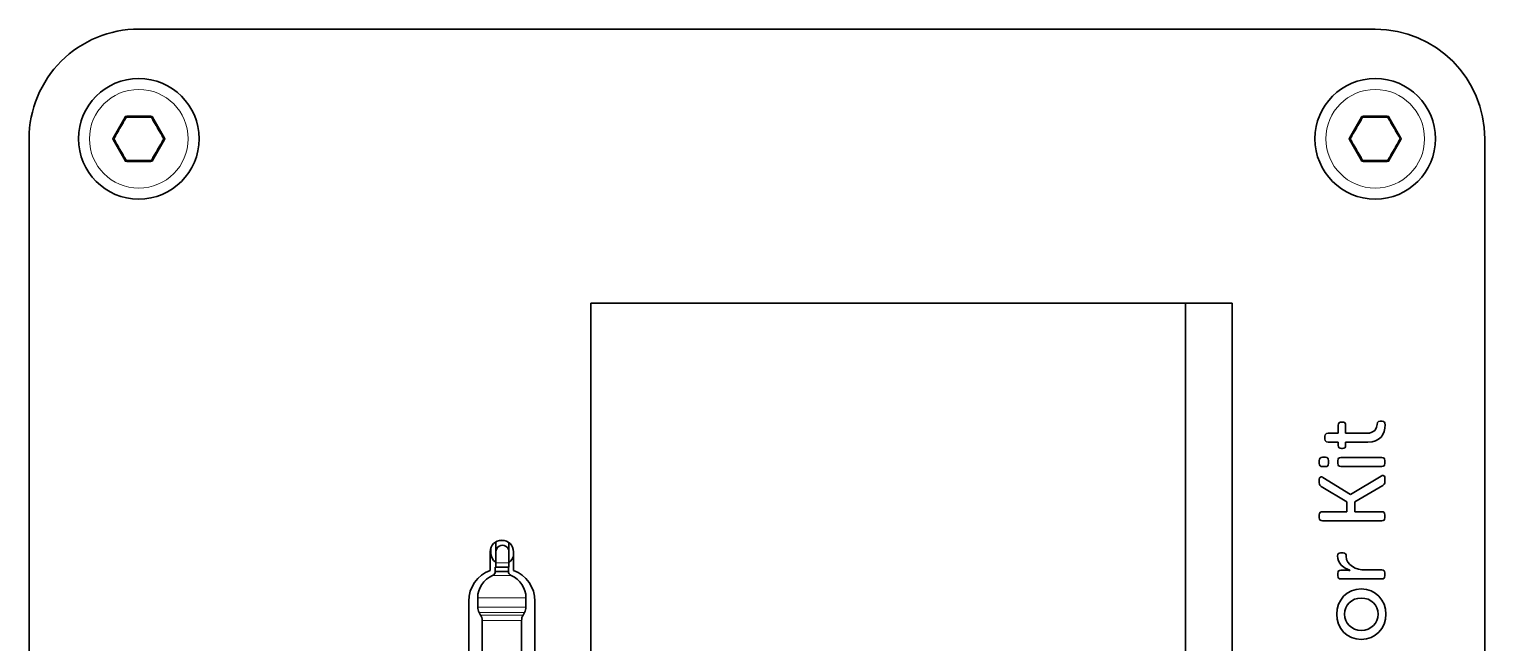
# Model space of a CAD drawing. Extents: x 291 to 834, y 188 to 661.
# Drawn here: x 291 to 357.4, y 336.9 to 364.8 of the extents above; entities that cross this region are included whole.
import ezdxf

# ---------------------------------------------------------------- set-up
doc = ezdxf.new("R2010")
doc.units = 0

msp = doc.modelspace()

# ---------------------------------------------------------------- linework, layer by layer
at = {"color": 7, "lineweight": 35}
for p, q in [((352.41, 364.839), (296.03, 364.839)), ((352.41, 364.839), (296.03, 364.839)), ((291.03, 359.839), (291.03, 294.079)), ((291.03, 359.839), (291.03, 294.079)), ((357.41, 294.079), (357.41, 359.839)), ((357.41, 294.079), (357.41, 359.839)), ((316.644, 352.349), (316.644, 301.585)), ((343.759, 352.349), (316.644, 352.349)), ((343.759, 352.348), (343.759, 301.585)), ((345.881, 301.584), (345.881, 352.348)), ((345.881, 301.584), (345.881, 352.348))]:
    msp.add_line(p, q, dxfattribs=at)
at = {"color": 7, "lineweight": 13, "ltscale": 0.027424}
for p, q in [((295.395, 360.839), (294.846, 359.889)), ((296.578, 360.889), (295.481, 360.889)), ((297.213, 359.889), (296.665, 360.839)), ((351.775, 360.839), (351.226, 359.889)), ((353.045, 358.839), (353.593, 359.789)), ((295.481, 358.789), (296.578, 358.789))]:
    msp.add_line(p, q, dxfattribs=at)
at = {"color": 7, "lineweight": 35, "ltscale": 0.027424}
for p, q in [((295.438, 360.814), (294.889, 359.864)), ((296.578, 360.839), (295.481, 360.839)), ((351.818, 360.814), (351.269, 359.864)), ((294.889, 359.814), (295.438, 358.864)), ((351.269, 359.814), (351.818, 358.864)), ((295.481, 358.839), (296.578, 358.839))]:
    msp.add_line(p, q, dxfattribs=at)
at = {"color": 7, "lineweight": 13, "ltscale": 0.00125}
for p, q in [((295.395, 360.839), (295.438, 360.814)), ((295.481, 360.889), (295.481, 360.839)), ((296.578, 360.889), (296.578, 360.839)), ((296.665, 360.839), (296.621, 360.814)), ((351.775, 360.839), (351.818, 360.814)), ((351.861, 360.889), (351.861, 360.839)), ((352.958, 360.889), (352.958, 360.839)), ((353.045, 360.839), (353.001, 360.814)), ((294.846, 359.889), (294.889, 359.864)), ((294.846, 359.789), (294.889, 359.814)), ((351.226, 359.889), (351.269, 359.864)), ((351.226, 359.789), (351.269, 359.814)), ((353.593, 359.889), (353.55, 359.864)), ((353.593, 359.789), (353.55, 359.814)), ((295.395, 358.839), (295.438, 358.864)), ((295.481, 358.789), (295.481, 358.839)), ((296.578, 358.789), (296.578, 358.839)), ((296.665, 358.839), (296.621, 358.864)), ((351.775, 358.839), (351.818, 358.864)), ((351.861, 358.789), (351.861, 358.839)), ((352.958, 358.789), (352.958, 358.839)), ((353.045, 358.839), (353.001, 358.864))]:
    msp.add_line(p, q, dxfattribs=at)
at = {"color": 7, "lineweight": 13, "ltscale": 0.000750008}
for p, q in [((295.499, 360.811), (295.469, 360.811)), ((351.879, 360.811), (351.849, 360.811))]:
    msp.add_line(p, q, dxfattribs=at)
at = {"color": 7, "lineweight": 35, "ltscale": 0.027423}
for p, q in [((297.17, 359.864), (296.621, 360.814)), ((353.55, 359.864), (353.001, 360.814)), ((296.621, 358.864), (297.17, 359.814)), ((353.001, 358.864), (353.55, 359.814))]:
    msp.add_line(p, q, dxfattribs=at)
at = {"color": 7, "lineweight": 13, "ltscale": 0.027425}
for p, q in [((352.958, 360.889), (351.861, 360.889)), ((294.846, 359.789), (295.395, 358.839)), ((296.665, 358.839), (297.213, 359.789)), ((351.226, 359.789), (351.775, 358.839)), ((351.861, 358.789), (352.958, 358.789))]:
    msp.add_line(p, q, dxfattribs=at)
at = {"color": 7, "lineweight": 35, "ltscale": 0.027425}
for p, q in [((352.958, 360.839), (351.861, 360.839)), ((351.861, 358.839), (352.958, 358.839))]:
    msp.add_line(p, q, dxfattribs=at)
at = {"color": 7, "lineweight": 13, "ltscale": 0.027423}
msp.add_line((353.593, 359.889), (353.045, 360.839), dxfattribs=at)
at = {"color": 7, "lineweight": 13, "ltscale": 0.001251}
for p, q in [((297.213, 359.889), (297.17, 359.864)), ((297.213, 359.789), (297.17, 359.814))]:
    msp.add_line(p, q, dxfattribs=at)
at = {"color": 7, "lineweight": 13, "ltscale": 0.000750001}
for p, q in [((296.561, 358.867), (296.591, 358.868)), ((352.941, 358.867), (352.971, 358.868))]:
    msp.add_line(p, q, dxfattribs=at)
at = {"color": 7, "lineweight": 35, "ltscale": 0.001855}
msp.add_line((343.834, 352.348), (343.759, 352.348), dxfattribs=at)
at = {"color": 7, "lineweight": 35, "ltscale": 0.001849}
msp.add_line((343.833, 352.348), (343.759, 352.348), dxfattribs=at)
at = {"color": 7, "lineweight": 35, "ltscale": 0.051183}
msp.add_line((345.881, 352.348), (343.834, 352.348), dxfattribs=at)
at = {"color": 7, "lineweight": 35, "ltscale": 0.009311}
msp.add_line((350.727, 346.41), (350.727, 346.783), dxfattribs=at)
at = {"color": 7, "lineweight": 35, "ltscale": 0.001379}
for p, q in [((350.866, 346.923), (350.921, 346.923)), ((350.921, 345.716), (350.866, 345.716))]:
    msp.add_line(p, q, dxfattribs=at)
at = {"color": 7, "lineweight": 35, "ltscale": 0.009422}
msp.add_line((351.061, 346.787), (351.061, 346.41), dxfattribs=at)
at = {"color": 7, "lineweight": 35, "ltscale": 0.002222}
msp.add_line((352.636, 346.965), (352.725, 346.965), dxfattribs=at)
at = {"color": 7, "lineweight": 35, "ltscale": 0.003075}
msp.add_line((350.117, 346.148), (350.117, 346.271), dxfattribs=at)
at = {"color": 7, "lineweight": 35, "ltscale": 0.011748}
for p, q in [((350.257, 346.41), (350.727, 346.41)), ((350.727, 346.008), (350.257, 346.008))]:
    msp.add_line(p, q, dxfattribs=at)
at = {"color": 7, "lineweight": 35, "ltscale": 0.003815}
msp.add_line((350.727, 345.856), (350.727, 346.008), dxfattribs=at)
at = {"color": 7, "lineweight": 35, "ltscale": 0.023814}
msp.add_line((351.061, 346.41), (352.013, 346.41), dxfattribs=at)
at = {"color": 7, "lineweight": 35, "ltscale": 0.025407}
msp.add_line((352.077, 346), (351.061, 346), dxfattribs=at)
at = {"color": 7, "lineweight": 35, "ltscale": 0.003703}
msp.add_line((351.061, 346), (351.061, 345.852), dxfattribs=at)
at = {"color": 7, "lineweight": 35, "ltscale": 0.003497}
for p, q in [((349.998, 345.314), (350.138, 345.314)), ((350.138, 344.891), (349.998, 344.891))]:
    msp.add_line(p, q, dxfattribs=at)
at = {"color": 7, "lineweight": 35, "ltscale": 0.046561}
for p, q in [((350.845, 345.306), (352.707, 345.306)), ((352.707, 344.895), (350.845, 344.895)), ((352.707, 339.768), (350.845, 339.768))]:
    msp.add_line(p, q, dxfattribs=at)
at = {"color": 7, "lineweight": 35, "ltscale": 0.0036}
for p, q in [((349.859, 345.03), (349.859, 345.174)), ((350.278, 345.174), (350.278, 345.03))]:
    msp.add_line(p, q, dxfattribs=at)
at = {"color": 7, "lineweight": 35, "ltscale": 0.003281}
for p, q in [((350.705, 345.035), (350.705, 345.166)), ((352.847, 345.166), (352.847, 345.035)), ((352.847, 340.039), (352.847, 339.908))]:
    msp.add_line(p, q, dxfattribs=at)
at = {"color": 7, "lineweight": 35, "ltscale": 0.003918}
msp.add_line((349.859, 344.145), (349.859, 344.302), dxfattribs=at)
at = {"color": 7, "lineweight": 35, "ltscale": 0.033937}
msp.add_line((351.116, 343.282), (349.952, 343.98), dxfattribs=at)
at = {"color": 7, "lineweight": 35, "ltscale": 0.036742}
msp.add_line((350.028, 344.399), (351.277, 343.625), dxfattribs=at)
at = {"color": 7, "lineweight": 35, "ltscale": 0.040618}
msp.add_line((351.285, 343.625), (352.682, 344.454), dxfattribs=at)
at = {"color": 7, "lineweight": 35, "ltscale": 0.036841}
msp.add_line((352.75, 344.023), (351.476, 343.282), dxfattribs=at)
at = {"color": 7, "lineweight": 35, "ltscale": 0.004341}
msp.add_line((352.847, 344.361), (352.847, 344.188), dxfattribs=at)
at = {"color": 7, "lineweight": 35, "ltscale": 0.011223}
for p, q in [((351.116, 342.833), (351.116, 343.282)), ((351.476, 343.282), (351.476, 342.833))]:
    msp.add_line(p, q, dxfattribs=at)
at = {"color": 7, "lineweight": 35, "ltscale": 0.000215149}
msp.add_line((351.277, 343.625), (351.285, 343.625), dxfattribs=at)
at = {"color": 7, "lineweight": 35, "ltscale": 0.003393}
for p, q in [((349.859, 342.558), (349.859, 342.693)), ((352.847, 342.693), (352.847, 342.558))]:
    msp.add_line(p, q, dxfattribs=at)
at = {"color": 7, "lineweight": 35, "ltscale": 0.02794}
msp.add_line((349.998, 342.833), (351.116, 342.833), dxfattribs=at)
at = {"color": 7, "lineweight": 35, "ltscale": 0.030791}
msp.add_line((351.476, 342.833), (352.707, 342.833), dxfattribs=at)
at = {"color": 7, "lineweight": 35, "ltscale": 0.067731}
msp.add_line((352.707, 342.418), (349.998, 342.418), dxfattribs=at)
at = {"color": 7, "lineweight": 35, "ltscale": 0.011278}
msp.add_line((312.309, 341.008), (312.309, 341.459), dxfattribs=at)
at = {"color": 7, "lineweight": 13, "ltscale": 0.0087}
msp.add_line((312.411, 341.508), (312.759, 341.508), dxfattribs=at)
at = {"color": 7, "lineweight": 35, "ltscale": 0.010455}
msp.add_line((312.909, 341.008), (312.909, 341.426), dxfattribs=at)
at = {"color": 7, "lineweight": 35, "ltscale": 0.021223}
for p, q in [((312.056, 341.008), (312.056, 340.159)), ((313.114, 340.159), (313.114, 341.008))]:
    msp.add_line(p, q, dxfattribs=at)
at = {"color": 7, "lineweight": 35, "ltscale": 0.005018}
msp.add_line((312.079, 341.163), (312.079, 340.962), dxfattribs=at)
at = {"color": 7, "lineweight": 35, "ltscale": 0.0125}
for p, q in [((312.309, 340.508), (312.309, 341.008)), ((312.909, 340.508), (312.909, 341.008))]:
    msp.add_line(p, q, dxfattribs=at)
at = {"color": 7, "lineweight": 35, "ltscale": 0.002962}
for p, q in [((350.828, 340.954), (350.947, 340.954)), ((350.705, 339.908), (350.705, 340.027))]:
    msp.add_line(p, q, dxfattribs=at)
at = {"color": 7, "lineweight": 13, "ltscale": 0.015648}
msp.add_line((312.788, 339.923), (312.162, 339.923), dxfattribs=at)
at = {"color": 7, "lineweight": 35, "ltscale": 0.0078}
msp.add_line((312.597, 340.307), (312.285, 340.307), dxfattribs=at)
at = {"color": 7, "lineweight": 35, "ltscale": 0.005}
for p, q in [((312.285, 340.107), (312.285, 340.307)), ((312.885, 340.107), (312.885, 340.307))]:
    msp.add_line(p, q, dxfattribs=at)
at = {"color": 7, "lineweight": 13, "ltscale": 0.015}
for p, q in [((312.885, 340.107), (312.285, 340.107)), ((312.309, 340.508), (312.909, 340.508))]:
    msp.add_line(p, q, dxfattribs=at)
at = {"color": 7, "lineweight": 35, "ltscale": 0.015}
for p, q in [((312.285, 340.107), (312.885, 340.107)), ((312.309, 340.307), (312.909, 340.307))]:
    msp.add_line(p, q, dxfattribs=at)
at = {"color": 7, "lineweight": 35, "ltscale": 0.005006}
for p, q in [((312.309, 340.307), (312.309, 340.508)), ((312.909, 340.307), (312.909, 340.508))]:
    msp.add_line(p, q, dxfattribs=at)
at = {"color": 7, "lineweight": 13, "ltscale": 0.005506}
msp.add_line((312.788, 339.923), (313.008, 339.923), dxfattribs=at)
at = {"color": 7, "lineweight": 35, "ltscale": 0.006132}
msp.add_line((350.845, 340.166), (351.09, 340.166), dxfattribs=at)
at = {"color": 7, "lineweight": 35, "ltscale": 0.000215912}
msp.add_line((351.251, 340.153), (351.251, 340.162), dxfattribs=at)
at = {"color": 7, "lineweight": 35, "ltscale": 0.018621}
msp.add_line((351.963, 340.179), (352.707, 340.179), dxfattribs=at)
at = {"color": 7, "lineweight": 35, "ltscale": 0.087057}
for p, q in [((311.074, 338.749), (311.074, 335.266)), ((314.095, 335.266), (314.095, 338.749))]:
    msp.add_line(p, q, dxfattribs=at)
at = {"color": 7, "lineweight": 13, "ltscale": 0.040684}
for p, q in [((313.112, 338.907), (311.485, 338.907)), ((311.485, 338.488), (313.112, 338.488))]:
    msp.add_line(p, q, dxfattribs=at)
at = {"color": 7, "lineweight": 35, "ltscale": 0.01049}
for p, q in [((311.485, 338.488), (311.485, 338.907)), ((313.685, 338.488), (313.685, 338.907))]:
    msp.add_line(p, q, dxfattribs=at)
at = {"color": 7, "lineweight": 13, "ltscale": 0.014316}
for p, q in [((313.685, 338.907), (313.112, 338.907)), ((313.685, 338.488), (313.112, 338.488))]:
    msp.add_line(p, q, dxfattribs=at)
at = {"color": 7, "lineweight": 13, "ltscale": 0.038206}
msp.add_line((311.552, 338.238), (313.08, 338.238), dxfattribs=at)
at = {"color": 7, "lineweight": 35, "ltscale": 0.003302}
for p, q in [((311.618, 338.123), (311.552, 338.238)), ((313.552, 338.123), (313.618, 338.238))]:
    msp.add_line(p, q, dxfattribs=at)
at = {"color": 7, "lineweight": 13, "ltscale": 0.035765}
msp.add_line((313.048, 338.123), (311.618, 338.123), dxfattribs=at)
at = {"color": 7, "lineweight": 13, "ltscale": 0.012585}
msp.add_line((313.552, 338.123), (313.048, 338.123), dxfattribs=at)
at = {"color": 7, "lineweight": 13, "ltscale": 0.013444}
msp.add_line((313.618, 338.238), (313.08, 338.238), dxfattribs=at)
at = {"color": 7, "lineweight": 13, "ltscale": 0.033287}
msp.add_line((313.016, 337.873), (311.685, 337.873), dxfattribs=at)
at = {"color": 7, "lineweight": 35, "ltscale": 0.043301}
for p, q in [((311.685, 336.141), (311.685, 337.873)), ((313.485, 336.141), (313.485, 337.873))]:
    msp.add_line(p, q, dxfattribs=at)
at = {"color": 7, "lineweight": 13, "ltscale": 0.011713}
msp.add_line((313.485, 337.873), (313.016, 337.873), dxfattribs=at)
at = {"color": 7, "lineweight": 35}
for points in [[(350.727, 346.783), (350.735, 346.844), (350.761, 346.888), (350.805, 346.914), (350.866, 346.923)], [(350.921, 346.923), (350.982, 346.914), (351.026, 346.889), (351.052, 346.846), (351.061, 346.787)], [(352.013, 346.41), (352.151, 346.421), (352.259, 346.453), (352.342, 346.499), (352.403, 346.556), (352.473, 346.688), (352.496, 346.817)], [(352.864, 346.796), (352.853, 346.639), (352.818, 346.491), (352.758, 346.356), (352.674, 346.239), (352.564, 346.141), (352.428, 346.066), (352.266, 346.016), (352.077, 346)], [(352.496, 346.817), (352.516, 346.906), (352.559, 346.951), (352.636, 346.965)], [(352.725, 346.965), (352.786, 346.954), (352.829, 346.923), (352.855, 346.87), (352.864, 346.796)], [(350.117, 346.271), (350.125, 346.332), (350.152, 346.375), (350.195, 346.402), (350.257, 346.41)], [(350.257, 346.008), (350.195, 346.017), (350.152, 346.043), (350.125, 346.087), (350.117, 346.148)], [(350.866, 345.716), (350.805, 345.725), (350.761, 345.751), (350.735, 345.795), (350.727, 345.856)], [(351.061, 345.852), (351.052, 345.792), (351.026, 345.75), (350.982, 345.725), (350.921, 345.716)], [(349.859, 345.174), (349.867, 345.235), (349.894, 345.279), (349.937, 345.305), (349.998, 345.314)], [(350.138, 345.314), (350.199, 345.305), (350.243, 345.279), (350.269, 345.235), (350.278, 345.174)], [(350.705, 345.166), (350.714, 345.227), (350.74, 345.271), (350.784, 345.297), (350.845, 345.306)], [(352.707, 345.306), (352.769, 345.297), (352.812, 345.271), (352.839, 345.227), (352.847, 345.166)], [(349.998, 344.891), (349.937, 344.899), (349.894, 344.926), (349.867, 344.969), (349.859, 345.03)], [(350.278, 345.03), (350.269, 344.969), (350.243, 344.926), (350.199, 344.899), (350.138, 344.891)], [(350.845, 344.895), (350.784, 344.904), (350.74, 344.93), (350.714, 344.973), (350.705, 345.035)], [(352.847, 345.035), (352.839, 344.973), (352.812, 344.93), (352.769, 344.904), (352.707, 344.895)], [(349.859, 344.302), (349.871, 344.372), (349.907, 344.414), (349.942, 344.424), (349.983, 344.42), (350.028, 344.399)], [(352.682, 344.454), (352.727, 344.477), (352.767, 344.483), (352.801, 344.473), (352.826, 344.449), (352.842, 344.411), (352.847, 344.361)], [(349.859, 342.693), (349.867, 342.754), (349.894, 342.798), (349.937, 342.824), (349.998, 342.833)], [(349.998, 342.418), (349.937, 342.427), (349.894, 342.453), (349.867, 342.497), (349.859, 342.558)], [(352.707, 342.833), (352.769, 342.824), (352.812, 342.798), (352.839, 342.754), (352.847, 342.693)], [(352.847, 342.558), (352.839, 342.497), (352.812, 342.453), (352.769, 342.427), (352.707, 342.418)], [(350.688, 340.818), (350.697, 340.878), (350.723, 340.92), (350.767, 340.945), (350.828, 340.954)], [(351.251, 340.162), (351.044, 340.257), (350.864, 340.403), (350.793, 340.492), (350.737, 340.592), (350.701, 340.7), (350.688, 340.818)], [(350.947, 340.954), (351.008, 340.944), (351.051, 340.916), (351.078, 340.868), (351.086, 340.801)], [(351.086, 340.801), (351.106, 340.655), (351.165, 340.528), (351.254, 340.421), (351.366, 340.334), (351.497, 340.265), (351.647, 340.217)], [(350.705, 340.027), (350.714, 340.088), (350.74, 340.131), (350.784, 340.157), (350.845, 340.166)], [(350.845, 339.768), (350.784, 339.777), (350.74, 339.803), (350.714, 339.847), (350.705, 339.908)], [(351.09, 340.166), (351.205, 340.158), (351.251, 340.153)], [(352.707, 340.179), (352.769, 340.17), (352.812, 340.144), (352.839, 340.1), (352.847, 340.039)], [(352.847, 339.908), (352.839, 339.847), (352.812, 339.803), (352.769, 339.777), (352.707, 339.768)], [(350.654, 338.16), (350.675, 338.393), (350.737, 338.611), (350.836, 338.807), (350.97, 338.977), (351.134, 339.117), (351.325, 339.224), (351.539, 339.292), (351.773, 339.316)], [(351.773, 339.316), (352.007, 339.292), (352.223, 339.224), (352.414, 339.117), (352.578, 338.977), (352.713, 338.807), (352.814, 338.611), (352.877, 338.393), (352.898, 338.16)], [(351.773, 338.896), (351.613, 338.882), (351.467, 338.839), (351.337, 338.771), (351.226, 338.68), (351.135, 338.571), (351.067, 338.445), (351.025, 338.307), (351.01, 338.16)], [(352.543, 338.16), (352.528, 338.307), (352.485, 338.445), (352.417, 338.571), (352.327, 338.68), (352.215, 338.771), (352.083, 338.839), (351.935, 338.882), (351.773, 338.896)], [(351.772, 337.008), (351.54, 337.031), (351.325, 337.099), (351.134, 337.206), (350.97, 337.345), (350.836, 337.514), (350.737, 337.709), (350.675, 337.926), (350.654, 338.16)], [(351.01, 338.16), (351.025, 338.012), (351.067, 337.874), (351.135, 337.75), (351.226, 337.641), (351.337, 337.551), (351.467, 337.483), (351.613, 337.438), (351.772, 337.423)], [(352.898, 338.16), (352.877, 337.926), (352.814, 337.709), (352.713, 337.514), (352.579, 337.345), (352.414, 337.206), (352.223, 337.099), (352.008, 337.031), (351.772, 337.008)], [(351.772, 337.423), (351.935, 337.438), (352.083, 337.483), (352.215, 337.551), (352.327, 337.641), (352.418, 337.75), (352.485, 337.874), (352.528, 338.012), (352.543, 338.16)]]:
    msp.add_lwpolyline(points, dxfattribs=at)
for centre in [(296.03, 359.839), (352.41, 359.839)]:
    msp.add_circle(centre, 2.75, dxfattribs=at)
at = {"color": 7, "lineweight": 13}
for centre in [(296.03, 359.839), (352.41, 359.839)]:
    msp.add_circle(centre, 2.25, dxfattribs=at)
at = {"color": 7, "lineweight": 35}
for centre, radius, start, end in [((296.03, 359.839), 5, 90, 180.00001), ((296.03, 359.839), 5, 90, 180.00001), ((352.41, 359.839), 5, 0, 90), ((352.41, 359.839), 5, 0, 90), ((295.481, 360.789), 0.05, 90, 150), ((296.578, 360.789), 0.05, 30, 90), ((351.861, 360.789), 0.05, 90, 150), ((352.958, 360.789), 0.05, 30, 90), ((294.933, 359.839), 0.05, 150, 210), ((297.127, 359.839), 0.05, 330, 30), ((351.313, 359.839), 0.05, 150, 210), ((353.507, 359.839), 0.05, 330, 30), ((295.481, 358.889), 0.05, 210, 270), ((296.578, 358.889), 0.05, 270, 330), ((351.861, 358.889), 0.05, 210, 270), ((352.958, 358.889), 0.05, 270, 330), ((350.032, 344.133), 0.173, 176.01403, 242.34145), ((352.671, 344.181), 0.177, 296.60557, 2.16704), ((312.585, 341.007), 0.529, 0.01343, 179.96341), ((312.609, 341.008), 0.3, 0, 180.00001), ((312.607, 340.961), 0.528, 179.95952, 235.61385), ((312.606, 340.964), 0.532, 304.71734, 342.81731), ((312.581, 338.745), 1.507, 110.38827, 179.88221), ((312.585, 338.907), 1.1, 112.61987, 180.00001), ((312.085, 340.107), 0.2, 292.61986, 0), ((313.085, 340.107), 0.2, 180.01468, 247.36546), ((312.585, 338.907), 1.1, 0, 67.38014), ((312.589, 338.745), 1.507, 0.11629, 69.61097), ((351.967, 341.536), 1.357, 256.35359, 269.80517), ((311.985, 338.488), 0.5, 180.00135, 209.99865), ((311.185, 337.873), 0.5, 0.00135, 29.99866), ((313.985, 337.873), 0.5, 150.00135, 179.99865), ((313.185, 338.488), 0.5, 330.00135, 359.99865)]:
    msp.add_arc(centre, radius, start, end, dxfattribs=at)
at = {"color": 7, "lineweight": 13}
for centre, radius, start, end in [((335.719, 336.925), 46.804, 149.31324, 150.68675), ((295.481, 360.789), 0.1, 90, 150), ((295.448, 360.783), 0.0333, 53.28105, 108.55879), ((296.031, 314.434), 46.38, 89.30843, 90.6574), ((296.578, 360.789), 0.1, 30, 90), ((296.557, 360.815), 0.0333, 353.28105, 48.55879), ((256.341, 336.925), 46.804, 29.31324, 30.68675), ((392.099, 336.925), 46.804, 149.31324, 150.68675), ((351.861, 360.789), 0.1, 90, 150), ((351.828, 360.783), 0.0333, 53.28105, 108.55879), ((352.411, 314.434), 46.38, 89.30843, 90.6574), ((352.958, 360.789), 0.1, 30, 90), ((352.937, 360.815), 0.0333, 353.28105, 48.55879), ((312.721, 336.925), 46.804, 29.31324, 30.68675), ((294.933, 359.839), 0.1, 150, 210), ((294.921, 359.808), 0.0333, 113.28105, 168.5588), ((335.718, 382.753), 46.803, 209.31324, 210.68676), ((256.022, 382.938), 47.172, 329.31861, 330.68139), ((297.138, 359.871), 0.0333, 293.28105, 348.5588), ((297.127, 359.839), 0.1, 330, 30), ((351.313, 359.839), 0.1, 150, 210), ((351.301, 359.808), 0.0333, 113.28105, 168.5588), ((392.098, 382.753), 46.803, 209.31324, 210.68676), ((312.402, 382.938), 47.172, 329.31861, 330.68139), ((353.518, 359.871), 0.0333, 293.28105, 348.5588), ((353.507, 359.839), 0.1, 330, 30), ((295.481, 358.889), 0.1, 210, 270), ((295.448, 358.895), 0.0333, 251.44126, 306.71894), ((296.028, 405.752), 46.888, 269.31609, 270.65046), ((295.503, 358.864), 0.0333, 173.28105, 228.55879), ((296.578, 358.889), 0.1, 270, 330), ((296.611, 358.895), 0.0333, 233.28106, 288.5588), ((351.861, 358.889), 0.1, 210, 270), ((351.828, 358.895), 0.0333, 251.44126, 306.71894), ((352.408, 405.752), 46.888, 269.31609, 270.65046), ((351.883, 358.864), 0.0333, 173.28105, 228.55879), ((352.958, 358.889), 0.1, 270, 330), ((352.991, 358.895), 0.0333, 233.28106, 288.5588)]:
    msp.add_arc(centre, radius, start, end, dxfattribs=at)
for centre, major_axis, start_param, end_param in [((295.481, 360.789), (0, 0.05), 6.283185, 7.406149), ((296.578, 360.789), (0.0433, 0.025), 6.283185, 7.406149), ((351.861, 360.789), (0, 0.05), 6.283185, 7.406149), ((352.958, 360.789), (0.0433, 0.025), 0, 1.122964), ((294.933, 359.839), (-0.0433, 0.025), 6.283185, 7.406149), ((297.127, 359.839), (0.0433, -0.025), 6.283185, 7.406149), ((351.313, 359.839), (-0.0433, 0.025), 6.283185, 7.406149), ((353.507, 359.839), (0.0433, -0.025), 6.283185, 7.406149), ((296.578, 358.889), (0, -0.05), 6.283185, 7.406149), ((352.958, 358.889), (0, -0.05), 6.283185, 7.406149)]:
    msp.add_ellipse(centre, major_axis=major_axis, ratio=0.27735, start_param=start_param, end_param=end_param, dxfattribs=at)

doc.saveas('drawing.dxf')
